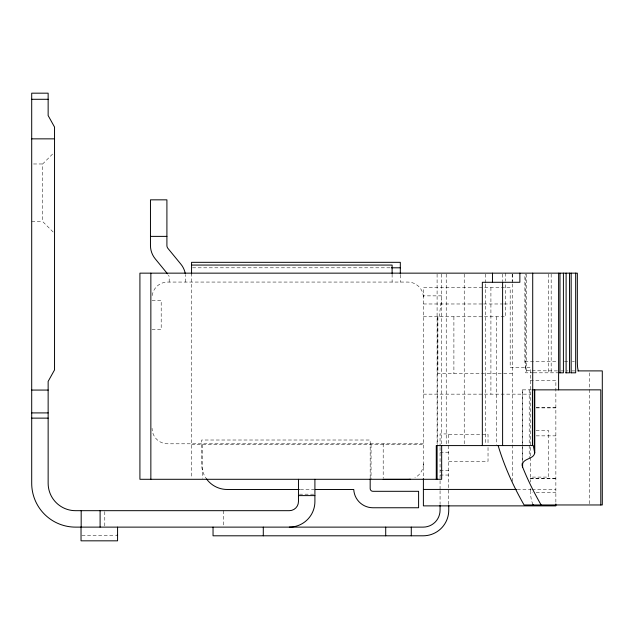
<?xml version="1.0" encoding="UTF-8"?>
<svg xmlns="http://www.w3.org/2000/svg" width="634" height="634" viewBox="0 0 634 634"><rect width="100%" height="100%" fill="white"/><g stroke="black" fill="none" stroke-linecap="round" stroke-linejoin="round"><path stroke-width="0.48" stroke-dasharray="3.17 2.38" d="M557.46 370.898L526.886 370.731A9.589 2.576 -89.6 0 1 525.602 368.299L524.865 361.768L524.889 274.134M439.061 316.77L441.66 299.605M53.145 232.012L42.66 221.535L42.66 163.976L54.54 152.105M33.531 163.976L42.66 163.976M31.7 221.535L42.66 221.535M192.554 267.802L391.123 267.802M441.66 295.864L423.393 295.864L423.203 295.159L423.393 297.584A15.533 15.533 0 0 0 407.86 282.059L167.59 282.059A15.533 15.533 0 0 0 152.065 297.584M152.065 300.326L161.195 300.326L161.195 329.561L152.065 329.561M423.393 303.979L482.569 303.979M483.552 303.979L503.277 303.979M504.268 303.979L510.18 303.979M423.393 316.77L505.552 316.77L505.552 281.876M524.865 361.768L557.532 361.76M564.458 361.76L568.421 361.76M572.383 361.752L574.364 361.752M560.916 370.898L568.064 370.898M571.765 370.898L574.84 370.898M533.503 372.816L525.657 372.816L525.657 274.134M533.757 372.816L558.99 372.816M512.359 373.64L437.904 373.64L437.904 316.77M530.278 380.313L555.86 380.313L555.86 502.976M531.34 389.855L522.242 389.855L522.242 462.281M423.393 394.15L530.278 394.15M536.182 407.717L555.86 407.717M536.182 407.9L555.86 407.9M536.047 430.51L548.553 430.51L548.553 477.101L530.278 477.101M448.745 434.393L488.029 434.393L488.029 444.553M536.182 435.859L555.86 435.859M423.393 443.8L167.59 443.8A15.533 15.533 0 0 1 152.065 428.275M191.563 444.672L423.393 444.672M440.067 452.208L448.745 452.208M448.745 461.346L488.029 461.346L488.029 445.353M440.067 470.476L448.745 470.476M440.067 475.048L448.745 475.048M530.278 478.242L555.86 478.242M530.278 478.337L555.86 478.337M300.365 489.48L314.21 489.48M517.304 489.432L531.149 489.432M532.132 489.432L555.86 489.432M530.278 488.56L530.278 492.317L532.251 492.317M536.182 492.317L555.86 492.317M299.43 494.187L313.941 494.187M81.929 535.342L115.586 535.342M532.932 504.529L531.395 500.377L530.278 492.317M589.493 372.871L589.493 503.982M551.168 274.134L551.168 372.816M548.283 274.134L548.283 372.816M530.278 456.036L530.278 367.474L510.18 367.474L510.18 287.535L423.393 287.535L423.393 478.305M530.278 457.455L530.278 482.062M529.208 389.855L529.208 458.374M526.664 274.134L526.664 372.816M522.614 389.855L522.614 444.299M522.614 445.29L522.614 460.141M512.359 274.134L512.359 283.002M512.359 283.984L512.359 481.523M512.201 274.062L512.201 281.369M505.552 273.151L505.552 280.902M502.603 274.134L502.603 281.028M496.335 316.77L496.335 444.6M490.914 287.535L490.914 394.15M485.692 274.134L485.692 283.002M485.692 283.984L485.692 444.6M464.223 274.126L464.223 444.608M453.896 316.77L453.896 373.64M448.745 504.355L448.745 433.933L440.067 433.933L440.067 446.439M446.225 274.126L446.225 444.608M441.66 274.134L441.66 444.775M440.067 447.398L440.067 489.702M440.067 490.676L440.067 504.355M437.349 316.77L437.349 444.822M437.095 274.134L437.095 444.775M400.316 274.823L400.316 282.059M392.113 274.142L392.113 282.059M383.198 443.8L383.198 478.305M371.048 444.672L371.048 479.296M370.177 477.885L370.177 440.012L201.62 440.012L201.62 463.906A25.582 25.582 0 0 0 206.51 478.939M223.548 510.679L223.548 526.157M202.492 444.672L202.492 478.305M191.563 273.151L191.563 478.305M185.635 282.059L185.635 277.486A21.009 21.009 0 0 0 185.437 274.609M169.191 282.059L169.191 277.486A4.565 4.565 0 0 0 168.517 275.101M104.784 511.646L104.784 526.157M423.393 463.858A15.533 15.533 0 0 1 414.913 477.695"/><path stroke-width="0.95" d="M534.739 389.855L534.739 452.945C533.638 459.642 522.717 457.97 522.242 465.221A27.183 11.079 3.8 0 0 522.614 467.068A1253.569 510.758 3.8 0 0 541.143 504.965M31.7 99.292L48.144 99.292M31.7 138.854L54.54 138.854M150.464 236.379L166.908 236.379M191.563 265.067L392.113 265.067L392.113 273.508M391.408 267.802L400.316 267.802M577.772 370.898L602.3 370.898L602.3 504.965L524.08 504.965A1273.437 518.85 3.8 0 1 512.359 482.506A1275.782 519.809 3.8 0 1 498.134 445.583M559.537 372.816L563.412 372.816L563.412 273.151M565.671 372.816L569.538 372.816L569.538 273.151M570.774 372.816L575.672 372.816L575.672 273.151M31.7 390.068L48.144 390.068M31.7 412.908L48.144 412.908M31.7 418.131L48.144 418.131M383.198 479.383L407.86 479.383A15.533 15.533 0 0 0 410.293 479.193M299.375 489.48L227.202 489.48A25.582 25.582 0 0 1 206.51 478.939M315.193 489.48L353.756 489.48A19.186 19.186 0 0 0 372.919 507.755L418.599 507.755L418.599 491.31L372.919 491.31A2.742 2.742 0 0 1 370.177 488.568L370.177 478.86M423.393 489.432L516.425 489.432M298.463 495.606L314.908 495.606M116.68 535.342L117.575 535.342M167.542 273.84L155.235 258.838A21.009 21.009 0 0 1 150.464 245.509L150.464 199.837L166.908 199.837L166.908 245.509A4.565 4.565 0 0 0 167.947 248.409L180.864 264.156A21.009 21.009 0 0 1 185.287 273.658M532.932 504.529L533.519 505.29M534.739 452.945L533.249 445.583L436.271 445.583L436.271 479.296M600.786 504.965L600.786 389.855L532.425 389.855L532.425 445.583M571.171 273.151L571.171 372.816M566.107 273.151L566.107 372.816M559.973 273.151L559.973 372.816M558.609 273.151L558.609 389.855M555.86 503.943L555.86 505.877L423.393 505.877L423.393 478.583M534.549 389.855L534.549 451.765M532.711 273.151L532.711 445.583M522.614 463.113L522.614 467.068M522.242 463.264L522.242 465.221M519.864 273.151L519.864 282.281L482.339 282.281L482.339 445.583M502.603 282.019L502.603 445.583M492.459 273.151L492.459 282.281M448.745 505.338L448.745 510.219A25.582 25.582 0 0 1 423.163 535.801L213.04 535.801L213.04 527.123M441.66 445.726L441.66 479.296L139.916 479.296L139.916 273.151L577.344 273.151L577.328 361.752A9.185 1.339 -90 0 0 578.676 370.866M440.067 505.338L440.067 510.219A16.904 16.904 0 0 1 423.163 527.123L75.549 527.123A43.849 43.849 0 0 1 31.7 483.266L31.7 93.174L48.144 93.174L48.144 115.554L54.54 127.069L54.54 369.899L48.144 381.406L48.144 483.266A27.405 27.405 0 0 0 75.549 510.679L289.326 510.679A9.138 9.138 0 0 0 298.463 501.542L298.463 479.296M437.095 445.583L437.095 479.296M411.284 527.123L411.284 535.801M400.316 273.912L400.316 262.325L191.563 262.325L191.563 273.912M385.71 527.123L385.71 535.801M314.908 479.296L314.908 501.542A25.582 25.582 0 0 1 289.326 527.123M263.292 527.123L263.292 535.801M150.852 273.151L150.852 479.296M117.575 527.123L117.575 540.826L81.033 540.826L81.033 527.123M100.101 510.679L100.101 527.123M81.176 510.679L81.176 527.123"/></g></svg>
